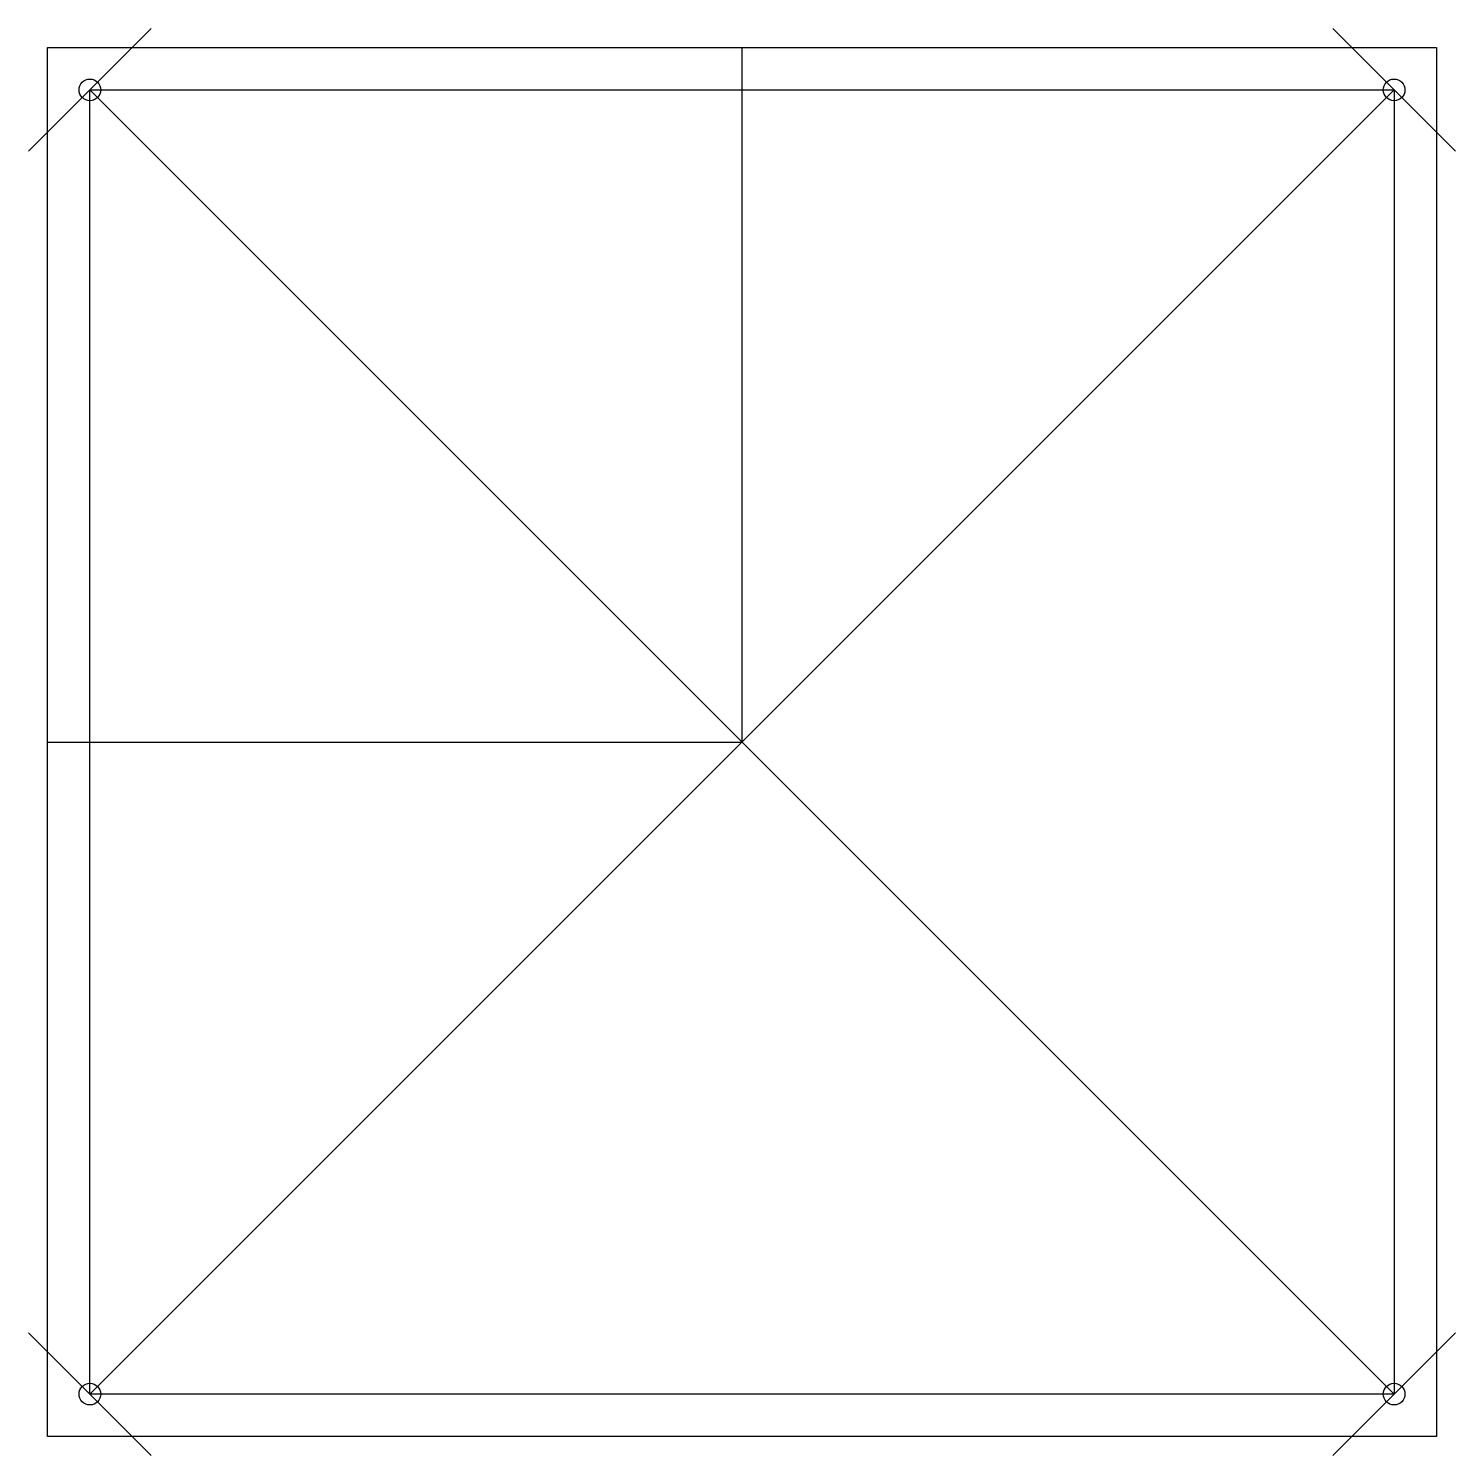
# Model space of a CAD drawing. Header units: inches. Extents: x -0.2 to 16.2, y -0.2 to 16.2.
import ezdxf

# ---------------------------------------------------------------- set-up
doc = ezdxf.new("R2010")
doc.units = ezdxf.units.IN
doc.layers.get('0').update_dxf_attribs({"linetype": 'CONTINUOUS'})

msp = doc.modelspace()

# ---------------------------------------------------------------- linework, layer by layer
for p, q in [((-0.22, 14.806), (1.194, 16.22)), ((14.806, 16.22), (16.22, 14.806)), ((8, 16), (8, 8)), ((0.487, 0.487), (0.487, 15.513)), ((0.487, 15.513), (15.513, 15.513)), ((0.487, 0.487), (15.513, 15.513)), ((15.513, 0.487), (0.487, 15.513)), ((15.513, 15.513), (15.513, 0.487)), ((0, 8), (8, 8)), ((-0.22, 1.194), (1.194, -0.22)), ((14.806, -0.22), (16.22, 1.194)), ((15.513, 0.487), (0.487, 0.487))]:
    msp.add_line(p, q)
msp.add_lwpolyline([(16, 0), (0, 0), (0, 16), (16, 16)], close=True)
for centre in [(0.487, 15.513), (15.513, 15.513), (0.487, 0.487), (15.513, 0.487)]:
    msp.add_circle(centre, 0.125)

doc.saveas('drawing.dxf')
